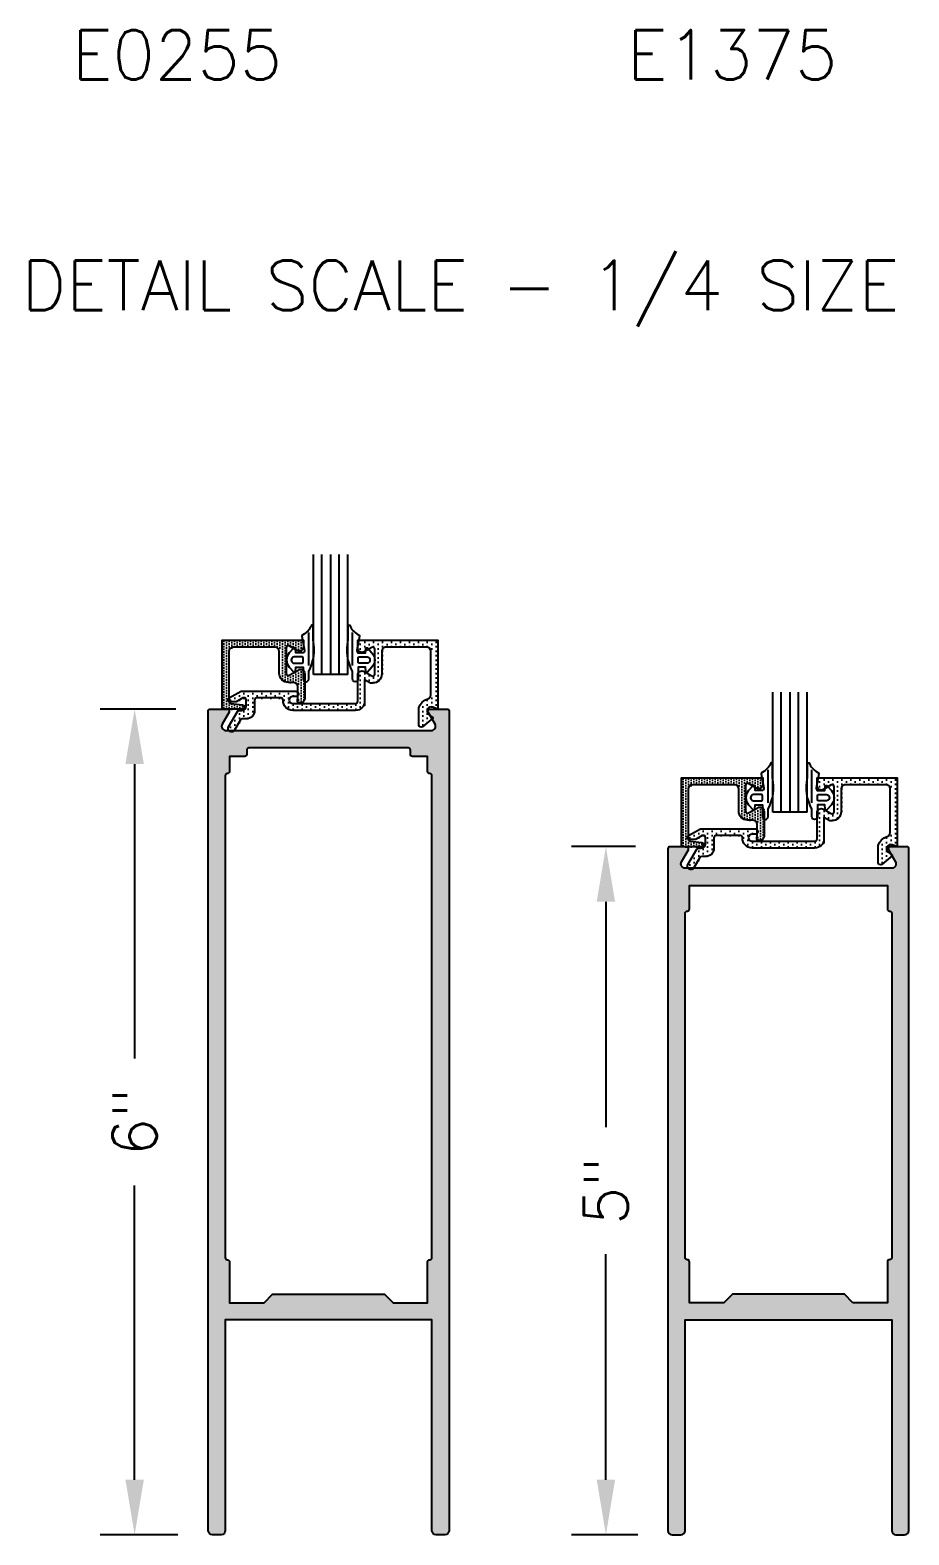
# Model space of a CAD drawing. Extents: x 0 to 130, y 0 to 90.
# Drawn here: x 66.118 to 67.714, y 32.855 to 35.588 of the extents above; entities that cross this region are included whole.
import ezdxf
from ezdxf.enums import TextEntityAlignment as Align

# ---------------------------------------------------------------- set-up
doc = ezdxf.new("R2010")
doc.units = 0
doc.header["$MEASUREMENT"] = 0
doc.header["$PDMODE"] = 3
doc.layers.get('DEFPOINTS').update_dxf_attribs({"linetype": 'CONTINUOUS'})
for name, color, linetype in [('R-ANNO-DIMS', 3, 'CONTINUOUS'), ('R-ANNO-TEXT', 6, 'CONTINUOUS'), ('R-DET1', 4, 'CONTINUOUS'), ('R-DET2', 2, 'CONTINUOUS'), ('R-OTLN', 1, 'CONTINUOUS'), ('R-PAT1', 5, 'CONTINUOUS')]:
    doc.layers.add(name, color=color, linetype=linetype)
doc.styles.get("Standard").update_dxf_attribs({"font": 'simplex'})
doc.dimstyles.new('1-4SIZE', dxfattribs={"dimtxt": 0.08, "dimasz": 0.1, "dimexe": 0.0625, "dimexo": 0.0625, "dimgap": 0.062, "dimtad": 0, "dimdec": 5, "dimlfac": 4, "dimzin": 4, "dimtxsty": 'STANDARD', "dimcen": 0, "dimclrd": 256, "dimclre": 256, "dimclrt": 256, "dimazin": 3, "dimtfac": 1, "dimtdec": 5, "dimtofl": 0, "dimtmove": 0, "dimatfit": 3, "dimtolj": 1, "dimtzin": 4})

# ---------------------------------------------------------------- blocks, each defined once
blk = doc.blocks.new('*D106')
at = {"layer": 'DEFPOINTS', "color": 0}
for p in [(66.4452, 34.3551), (66.3081, 32.8551), (66.4492, 32.8551)]:
    blk.add_point(p, dxfattribs=at)
at = {"layer": 'R-ANNO-DIMS'}
for p, q in [((66.3827, 34.3551), (66.2456, 34.3551)), ((66.3081, 34.2551), (66.3081, 33.7204)), ((66.3081, 32.9551), (66.3081, 33.4897)), ((66.3867, 32.8551), (66.2456, 32.8551))]:
    blk.add_line(p, q, dxfattribs=at)
for points in [[(66.2914, 34.2551), (66.3248, 34.2551), (66.3081, 34.3551)], [(66.2914, 32.9551), (66.3248, 32.9551), (66.3081, 32.8551)]]:
    blk.add_solid(points, dxfattribs=at)
at = {"layer": 'R-ANNO-DIMS', "insert": (66.3081, 33.6051), "char_height": 0.08, "attachment_point": 5, "rotation": 90}
blk.add_mtext('\\A1;6"', dxfattribs=at)
blk = doc.blocks.new('*D107')
at = {"layer": 'DEFPOINTS', "color": 0}
for p in [(67.2802, 34.1051), (67.1638, 32.8551), (67.2842, 32.8551)]:
    blk.add_point(p, dxfattribs=at)
at = {"layer": 'R-ANNO-DIMS'}
for p, q in [((67.2177, 34.1051), (67.1013, 34.1051)), ((67.1638, 34.0051), (67.1638, 33.5954)), ((67.1638, 32.9551), (67.1638, 33.3647)), ((67.2217, 32.8551), (67.1013, 32.8551))]:
    blk.add_line(p, q, dxfattribs=at)
for points in [[(67.1471, 34.0051), (67.1804, 34.0051), (67.1638, 34.1051)], [(67.1471, 32.9551), (67.1804, 32.9551), (67.1638, 32.8551)]]:
    blk.add_solid(points, dxfattribs=at)
at = {"layer": 'R-ANNO-DIMS', "insert": (67.1638, 33.4801), "char_height": 0.08, "attachment_point": 5, "rotation": 90}
blk.add_mtext('\\A1;5"', dxfattribs=at)

msp = doc.modelspace()

# ---------------------------------------------------------------- hatches: boundary and pattern name
at = {"layer": 'R-PAT1'}
h = msp.add_hatch(dxfattribs=at)
h.set_pattern_fill('DOTS', color=256, scale=0.0775, angle=270, style=0)
h.set_pattern_definition([(90, (67.9668793, 34.577488), (-0.00484375, 0.002421875), [0, -0.00484375])])
edge = h.paths.add_edge_path()
edge.add_line((66.484386, 34.3647733), (66.5058, 34.3621439))
edge.add_arc((66.505343, 34.3584219), 0.00375, -90, 83.0001558, ccw=False)
edge.add_line((66.505343, 34.3546719), (66.4685933, 34.354672))
edge.add_line((66.4685933, 34.354672), (66.4685933, 34.479672))
edge.add_line((66.4685933, 34.479672), (66.6163431, 34.479672))
edge.add_line((66.6163431, 34.479672), (66.6163435, 34.4678453))
edge.add_arc((66.6085935, 34.4678453), 0.00775, -120.0000069, 0, ccw=False)
edge.add_line((66.6047185, 34.4611336), (66.590718, 34.4692166))
edge.add_arc((66.588843, 34.465969), 0.00375, 60.0000171, 179.9999618)
edge.add_line((66.585093, 34.465969), (66.585093, 34.4191816))
edge.add_arc((66.588843, 34.4191816), 0.00375, 180, 299.9999638)
edge.add_line((66.590718, 34.415934), (66.607218, 34.4254603))
edge.add_arc((66.6110931, 34.4187486), 0.00775, 0, 120.0006287, ccw=False)
edge.add_line((66.6188431, 34.4187486), (66.6188431, 34.373672))
edge.add_arc((66.6110931, 34.373672), 0.00775, -90, 0, ccw=False)
edge.add_line((66.6110931, 34.365922), (66.6092468, 34.365922))
edge.add_arc((66.6092468, 34.3696719), 0.00375, 171.9497387, 270, ccw=False)
edge.add_line((66.6055338, 34.3701971), (66.6063428, 34.375922))
edge.add_line((66.6063428, 34.375922), (66.6063433, 34.3951817))
edge.add_arc((66.5985933, 34.3951817), 0.00775, 0, 90)
edge.add_line((66.5985933, 34.4029317), (66.5888903, 34.4029316))
edge.add_arc((66.588843, 34.4191816), 0.01625, -180.1308104, -89.8334012, ccw=False)
edge.add_line((66.572593, 34.4192187), (66.5725928, 34.459422))
edge.add_arc((66.5648428, 34.459422), 0.00775, 0, 90)
edge.add_line((66.5648428, 34.467172), (66.4888435, 34.467172))
edge.add_arc((66.4888435, 34.459422), 0.00775, 90, 180)
edge.add_line((66.4810935, 34.459422), (66.4810928, 34.3684953))
edge.add_arc((66.4848428, 34.3684953), 0.00375, 180, 263.0001558)
h = msp.add_hatch(dxfattribs=at)
h.set_pattern_fill('DOTS', color=256, scale=0.13, angle=270, style=0)
h.set_pattern_definition([(270, (65.571986, 30.820395), (0.008125, -0.0040625), [0, -0.008125])])
edge = h.paths.add_edge_path()
edge.add_arc((66.6024395, 34.3822367), 0.005, -90, -7.4232191, ccw=False)
edge.add_line((66.6024395, 34.3772367), (66.5969398, 34.3772367))
edge.add_arc((66.5969398, 34.3709867), 0.00625, 90, 269.9977082)
edge.add_line((66.5969395, 34.3647367), (66.6545444, 34.3647367))
edge.add_line((66.6545444, 34.3647367), (66.7111688, 34.3647366))
edge.add_arc((66.7111688, 34.3684866), 0.00375, -90, 0)
edge.add_line((66.7149188, 34.3684866), (66.7149192, 34.4161131))
edge.add_arc((66.7226692, 34.4161131), 0.00775, 60.0000115, 180, ccw=False)
edge.add_line((66.7265442, 34.4228248), (66.7405438, 34.4147419))
edge.add_arc((66.7424188, 34.4179895), 0.00375, 239.9998452, 360)
edge.add_line((66.7461688, 34.4179895), (66.7461688, 34.4634867))
edge.add_arc((66.7424188, 34.4634867), 0.00375, 0, 120.0000593)
edge.add_line((66.7405438, 34.4667343), (66.7265442, 34.4586514))
edge.add_arc((66.7226692, 34.4653631), 0.00775, -180, -59.9999931, ccw=False)
edge.add_line((66.7149192, 34.4653631), (66.7149196, 34.4797367))
edge.add_line((66.7149196, 34.4797367), (66.860169, 34.4797367))
edge.add_line((66.860169, 34.4797367), (66.860169, 34.3547367))
edge.add_line((66.860169, 34.3547367), (66.8515458, 34.3581832))
edge.add_arc((66.8486696, 34.3509867), 0.00775, 68.2153908, 232.5250917)
edge.add_line((66.8439544, 34.3448361), (66.8516928, 34.3388298))
edge.add_line((66.8516928, 34.3388298), (66.8323301, 34.322583))
edge.add_arc((66.8299194, 34.3254554), 0.00375, -180, -49.9946949, ccw=False)
edge.add_line((66.8261694, 34.3254554), (66.8261702, 34.3568468))
edge.add_arc((66.8486696, 34.3509867), 0.02325, 106.394862, 165.4011381, ccw=False)
edge.add_arc((66.8399196, 34.3807262), 0.00775, -73.6050192, 0)
edge.add_line((66.8476696, 34.3807262), (66.8476696, 34.4594867))
edge.add_arc((66.8399196, 34.4594867), 0.00775, 0, 89.9999815)
edge.add_line((66.8399196, 34.4672367), (66.766419, 34.4672367))
edge.add_arc((66.766419, 34.4594867), 0.00775, 90, 180.000037)
edge.add_line((66.758669, 34.4594867), (66.7586688, 34.4179895))
edge.add_arc((66.7424188, 34.4179895), 0.01625, -90.245403, 0, ccw=False)
edge.add_line((66.7423492, 34.4017396), (66.7380644, 34.4017395))
edge.add_line((66.7380644, 34.4017395), (66.7274195, 34.4078854))
edge.add_line((66.7274195, 34.4078854), (66.7274188, 34.3684867))
edge.add_arc((66.7111688, 34.3684867), 0.01625, -90, 0, ccw=False)
edge.add_line((66.7111688, 34.3522367), (66.5969398, 34.3522366))
edge.add_arc((66.5969398, 34.3697367), 0.0175001, 176.6276803, 270, ccw=False)
edge.add_arc((66.5757257, 34.3709859), 0.0037508, -3.3599374, 89.9947443)
edge.add_line((66.575726, 34.3747367), (66.5314193, 34.3747367))
edge.add_arc((66.5314193, 34.3709867), 0.00375, 90, 180)
edge.add_line((66.5276693, 34.3709867), (66.5276695, 34.3522367))
edge.add_arc((66.5121695, 34.3522367), 0.0155, -90, 0, ccw=False)
edge.add_line((66.5121695, 34.3367367), (66.505405, 34.3367367))
edge.add_arc((66.505405, 34.3329867), 0.00375, 90, 149.9992722)
edge.add_line((66.5021574, 34.3348617), (66.4913489, 34.3161411))
edge.add_arc((66.4859195, 34.3192367), 0.0062499, -210.3387913, -29.6895913, ccw=False)
edge.add_line((66.4805255, 34.3223936), (66.4966719, 34.3503617))
edge.add_arc((66.4999195, 34.3484867), 0.00375, 90, 149.9992722, ccw=False)
edge.add_line((66.4999195, 34.3522367), (66.504419, 34.3522367))
edge.add_arc((66.504419, 34.3599867), 0.00775, -90, 0)
edge.add_line((66.512169, 34.3599867), (66.5121685, 34.3714865))
edge.add_arc((66.5084188, 34.3714865), 0.0037497, 0, 119.9997728)
edge.add_line((66.5065439, 34.3747339), (66.4944235, 34.3677367))
edge.add_line((66.4944235, 34.3677367), (66.483419, 34.3677367))
edge.add_arc((66.483419, 34.3714867), 0.00375, -240.0000362, -90, ccw=False)
edge.add_line((66.481544, 34.3747343), (66.5031993, 34.3872366))
edge.add_line((66.5031993, 34.3872366), (66.6024395, 34.3872366))
edge.add_arc((66.6024395, 34.3822367), 0.0049999, -7.4232191, 90, ccw=False)
h = msp.add_hatch(dxfattribs=at)
h.set_pattern_fill('DOTS', color=256, scale=0.13, style=0)
h.set_pattern_definition([(0, (67.932419, 29.6648465), (0.0040625, 0.008125), [0, -0.008125])])
edge = h.paths.add_edge_path()
edge.add_line((66.445239, 34.3550665), (66.476239, 34.3550665))
edge.add_arc((66.4762414, 34.3513165), 0.00375, -29.9999932, 90.0367281, ccw=False)
edge.add_line((66.479489, 34.3494415), (66.466939, 34.3276915))
edge.add_arc((66.4736507, 34.3238165), 0.00775, 150.0000377, 269.9134495)
edge.add_line((66.473639, 34.3160665), (66.846839, 34.3160665))
edge.add_arc((66.8468273, 34.3238165), 0.00775, 270.0865505, 389.9999623)
edge.add_line((66.853539, 34.3276915), (66.841014, 34.3494165))
edge.add_arc((66.8442315, 34.3513254), 0.0037411, 89.8846311, 210.6802257, ccw=False)
edge.add_line((66.844239, 34.3550665), (66.875239, 34.3550665))
edge.add_arc((66.8752757, 34.3513532), 0.0037135, -0.5663571, 90.5663571, ccw=False)
edge.add_line((66.878989, 34.3513165), (66.878989, 32.8628165))
edge.add_arc((66.8712216, 32.8628339), 0.0077674, 270.1282234, 359.8717766, ccw=False)
edge.add_line((66.871239, 32.8550665), (66.855489, 32.8550665))
edge.add_arc((66.8555064, 32.8628339), 0.0077674, 180.1282234, 269.8717766, ccw=False)
edge.add_line((66.847739, 32.8628165), (66.847739, 33.2455665))
edge.add_line((66.847739, 33.2455665), (66.472739, 33.2455665))
edge.add_line((66.472739, 33.2455665), (66.472739, 32.8628165))
edge.add_arc((66.4649716, 32.8628339), 0.0077674, 270.1282234, 359.8717766, ccw=False)
edge.add_line((66.464989, 32.8550665), (66.449239, 32.8550665))
edge.add_arc((66.4492564, 32.8628339), 0.0077674, 180.1282234, 269.8717766, ccw=False)
edge.add_line((66.441489, 32.8628165), (66.441489, 34.3513165))
edge.add_arc((66.4452023, 34.3513532), 0.0037135, 89.4336429, 180.5663571, ccw=False)
edge = h.paths.add_edge_path(flags=16)
edge.add_arc((66.8437397, 34.2415778), 0.0037498, 179.9967396, 269.9994406, ccw=False)
edge.add_line((66.8399899, 34.241578), (66.8399899, 34.2689527))
edge.add_line((66.8399899, 34.2689527), (66.8124899, 34.2689527))
edge.add_arc((66.8124899, 34.2727027), 0.00375, 180, 270, ccw=False)
edge.add_line((66.8087399, 34.2727027), (66.8087399, 34.2808277))
edge.add_arc((66.8049899, 34.2808277), 0.00375, 0, 90)
edge.add_line((66.8049899, 34.2845777), (66.5154899, 34.2845777))
edge.add_arc((66.5154899, 34.2808277), 0.00375, 90, 180)
edge.add_line((66.5117399, 34.2808277), (66.5117399, 34.2727027))
edge.add_arc((66.5079899, 34.2727027), 0.00375, 270, 360, ccw=False)
edge.add_line((66.5079899, 34.2689527), (66.4804899, 34.2689527))
edge.add_line((66.4804899, 34.2689527), (66.480489, 34.2415777))
edge.add_arc((66.476739, 34.2415777), 0.00375, -90, 0, ccw=False)
edge.add_line((66.476739, 34.2378277), (66.4764892, 34.2378277))
edge.add_arc((66.4764892, 34.234078), 0.0037497, 90, 180)
edge.add_line((66.4727394, 34.234078), (66.4727394, 33.3586113))
edge.add_arc((66.4764895, 33.3585777), 0.0037502, 179.486993, 269.9967507)
edge.add_line((66.4764893, 33.3548275), (66.4767391, 33.3548275))
edge.add_arc((66.4767391, 33.3510775), 0.00375, -0.5124707, 90, ccw=False)
edge.add_line((66.480489, 33.3510439), (66.480489, 33.2768272))
edge.add_line((66.480489, 33.2768272), (66.542989, 33.2768272))
edge.add_line((66.542989, 33.2768272), (66.5584891, 33.2923272))
edge.add_line((66.5584891, 33.2923272), (66.7619897, 33.2923272))
edge.add_line((66.7619897, 33.2923272), (66.7774899, 33.2768272))
edge.add_line((66.7774899, 33.2768272), (66.8399899, 33.2768272))
edge.add_line((66.8399899, 33.2768272), (66.8399899, 33.3510342))
edge.add_arc((66.8437397, 33.3510775), 0.00375, 90, 180.6615983, ccw=False)
edge.add_line((66.8437397, 33.3548275), (66.8439897, 33.3548275))
edge.add_arc((66.8439895, 33.3585777), 0.0037502, 270.0032461, 360.662128)
edge.add_line((66.8477394, 33.358621), (66.8477394, 34.234078))
edge.add_arc((66.8439894, 34.234078), 0.00375, 0, 90)
edge.add_line((66.8439894, 34.237828), (66.8437394, 34.237828))
h = msp.add_hatch(dxfattribs=at)
h.set_pattern_fill('DOTS', color=256, scale=0.0775, angle=270, style=0)
h.set_pattern_definition([(90, (68.8009204, 34.327488), (-0.00484375, 0.002421875), [0, -0.00484375])])
edge = h.paths.add_edge_path()
edge.add_line((67.3184271, 34.1147733), (67.3398411, 34.1121439))
edge.add_arc((67.3393841, 34.1084219), 0.00375, -90, 83.0001558, ccw=False)
edge.add_line((67.3393841, 34.1046719), (67.3026343, 34.104672))
edge.add_line((67.3026343, 34.104672), (67.3026343, 34.229672))
edge.add_line((67.3026343, 34.229672), (67.4503842, 34.229672))
edge.add_line((67.4503842, 34.229672), (67.4503846, 34.2178453))
edge.add_arc((67.4426346, 34.2178453), 0.00775, -120.0000069, 0, ccw=False)
edge.add_line((67.4387596, 34.2111336), (67.4247591, 34.2192166))
edge.add_arc((67.4228841, 34.215969), 0.00375, 60.0000171, 179.9999618)
edge.add_line((67.4191341, 34.215969), (67.4191341, 34.1691816))
edge.add_arc((67.4228841, 34.1691816), 0.00375, 180, 299.9999638)
edge.add_line((67.4247591, 34.165934), (67.4412591, 34.1754603))
edge.add_arc((67.4451342, 34.1687486), 0.00775, 0, 120.0006287, ccw=False)
edge.add_line((67.4528842, 34.1687486), (67.4528842, 34.123672))
edge.add_arc((67.4451342, 34.123672), 0.00775, -90, 0, ccw=False)
edge.add_line((67.4451342, 34.115922), (67.4432878, 34.115922))
edge.add_arc((67.4432878, 34.1196719), 0.00375, 171.9497387, 270, ccw=False)
edge.add_line((67.4395748, 34.1201971), (67.4403838, 34.125922))
edge.add_line((67.4403838, 34.125922), (67.4403843, 34.1451817))
edge.add_arc((67.4326343, 34.1451817), 0.00775, 0, 90)
edge.add_line((67.4326343, 34.1529317), (67.4229313, 34.1529316))
edge.add_arc((67.4228841, 34.1691816), 0.01625, -180.1308104, -89.8334012, ccw=False)
edge.add_line((67.4066341, 34.1692187), (67.4066338, 34.209422))
edge.add_arc((67.3988838, 34.209422), 0.00775, 0, 90)
edge.add_line((67.3988838, 34.217172), (67.3228846, 34.217172))
edge.add_arc((67.3228846, 34.209422), 0.00775, 90, 180)
edge.add_line((67.3151346, 34.209422), (67.3151338, 34.1184953))
edge.add_arc((67.3188838, 34.1184953), 0.00375, 180, 263.0001558)
h = msp.add_hatch(dxfattribs=at)
h.set_pattern_fill('DOTS', color=256, scale=0.13, angle=270, style=0)
h.set_pattern_definition([(270, (66.406027, 30.570395), (0.008125, -0.0040625), [0, -0.008125])])
edge = h.paths.add_edge_path()
edge.add_arc((67.4364806, 34.1322367), 0.005, -90, -7.4232191, ccw=False)
edge.add_line((67.4364806, 34.1272367), (67.4309808, 34.1272367))
edge.add_arc((67.4309808, 34.1209867), 0.00625, 90, 269.9977082)
edge.add_line((67.4309806, 34.1147367), (67.4885855, 34.1147367))
edge.add_line((67.4885855, 34.1147367), (67.5452099, 34.1147366))
edge.add_arc((67.5452099, 34.1184866), 0.00375, -90, 0)
edge.add_line((67.5489599, 34.1184866), (67.5489603, 34.1661131))
edge.add_arc((67.5567103, 34.1661131), 0.00775, 60.0000115, 180, ccw=False)
edge.add_line((67.5605853, 34.1728248), (67.5745849, 34.1647419))
edge.add_arc((67.5764599, 34.1679895), 0.00375, 239.9998452, 360)
edge.add_line((67.5802099, 34.1679895), (67.5802099, 34.2134867))
edge.add_arc((67.5764599, 34.2134867), 0.00375, 0, 120.0000593)
edge.add_line((67.5745849, 34.2167343), (67.5605853, 34.2086514))
edge.add_arc((67.5567103, 34.2153631), 0.00775, -180, -59.9999931, ccw=False)
edge.add_line((67.5489602, 34.2153631), (67.5489607, 34.2297367))
edge.add_line((67.5489607, 34.2297367), (67.6942101, 34.2297367))
edge.add_line((67.6942101, 34.2297367), (67.6942101, 34.1047367))
edge.add_line((67.6942101, 34.1047367), (67.6855868, 34.1081832))
edge.add_arc((67.6827107, 34.1009867), 0.00775, 68.2153908, 232.5250917)
edge.add_line((67.6779955, 34.0948361), (67.6857338, 34.0888298))
edge.add_line((67.6857338, 34.0888298), (67.6663712, 34.072583))
edge.add_arc((67.6639605, 34.0754554), 0.00375, -180, -49.9946949, ccw=False)
edge.add_line((67.6602105, 34.0754554), (67.6602113, 34.1068468))
edge.add_arc((67.6827106, 34.1009867), 0.02325, 106.394862, 165.4011381, ccw=False)
edge.add_arc((67.6739607, 34.1307262), 0.00775, -73.6050192, 0)
edge.add_line((67.6817107, 34.1307262), (67.6817107, 34.2094867))
edge.add_arc((67.6739607, 34.2094867), 0.00775, 0, 89.9999815)
edge.add_line((67.6739607, 34.2172367), (67.6004601, 34.2172367))
edge.add_arc((67.6004601, 34.2094867), 0.00775, 90, 180.000037)
edge.add_line((67.5927101, 34.2094867), (67.5927099, 34.1679895))
edge.add_arc((67.5764599, 34.1679895), 0.01625, -90.245403, 0, ccw=False)
edge.add_line((67.5763903, 34.1517396), (67.5721054, 34.1517395))
edge.add_line((67.5721054, 34.1517395), (67.5614605, 34.1578854))
edge.add_line((67.5614605, 34.1578854), (67.5614599, 34.1184867))
edge.add_arc((67.5452099, 34.1184867), 0.01625, -90, 0, ccw=False)
edge.add_line((67.5452099, 34.1022367), (67.4309808, 34.1022366))
edge.add_arc((67.4309808, 34.1197367), 0.0175001, 176.6276803, 270, ccw=False)
edge.add_arc((67.4097667, 34.1209859), 0.0037508, -3.3599374, 89.9947443)
edge.add_line((67.4097671, 34.1247367), (67.3654603, 34.1247367))
edge.add_arc((67.3654603, 34.1209867), 0.00375, 90, 180)
edge.add_line((67.3617103, 34.1209867), (67.3617106, 34.1022367))
edge.add_arc((67.3462106, 34.1022367), 0.0155, -90, 0, ccw=False)
edge.add_line((67.3462106, 34.0867367), (67.3394461, 34.0867367))
edge.add_arc((67.3394461, 34.0829867), 0.00375, 90, 149.9992722)
edge.add_line((67.3361985, 34.0848617), (67.32539, 34.0661411))
edge.add_arc((67.3199606, 34.0692367), 0.0062499, -210.3387913, -29.6895913, ccw=False)
edge.add_line((67.3145666, 34.0723936), (67.330713, 34.1003617))
edge.add_arc((67.3339606, 34.0984867), 0.00375, 90, 149.9992722, ccw=False)
edge.add_line((67.3339606, 34.1022367), (67.3384601, 34.1022367))
edge.add_arc((67.3384601, 34.1099867), 0.00775, -90, 0)
edge.add_line((67.3462101, 34.1099867), (67.3462096, 34.1214865))
edge.add_arc((67.3424598, 34.1214865), 0.0037497, 0, 119.9997728)
edge.add_line((67.340585, 34.1247339), (67.3284646, 34.1177367))
edge.add_line((67.3284646, 34.1177367), (67.3174601, 34.1177367))
edge.add_arc((67.3174601, 34.1214867), 0.00375, -240.0000362, -90, ccw=False)
edge.add_line((67.3155851, 34.1247343), (67.3372403, 34.1372366))
edge.add_line((67.3372403, 34.1372366), (67.4364806, 34.1372366))
edge.add_arc((67.4364806, 34.1322367), 0.0049999, -7.4232191, 90, ccw=False)
h = msp.add_hatch(dxfattribs=at)
h.set_pattern_fill('DOTS', color=256, scale=0.13, style=0)
h.set_pattern_definition([(0, (63.045252, 31.820395), (0.0040625, 0.008125), [0, -0.008125])])
edge = h.paths.add_edge_path(flags=16)
edge.add_line((67.6124148, 33.2768165), (67.5969148, 33.2923165))
edge.add_line((67.5969148, 33.2923165), (67.3934148, 33.2923165))
edge.add_line((67.3934148, 33.2923165), (67.3779148, 33.2768165))
edge.add_line((67.3779148, 33.2768165), (67.3154148, 33.2768165))
edge.add_line((67.3154148, 33.2768165), (67.3154148, 33.3510665))
edge.add_arc((67.3116576, 33.3510611), 0.0037572, 0.0823298, 91.7960521)
edge.add_arc((67.3114221, 33.3585719), 0.0037572, 180.0823298, 271.7960521, ccw=False)
edge.add_line((67.3076648, 33.3585665), (67.3076648, 33.9843165))
edge.add_arc((67.3114205, 33.9843108), 0.0037556, 90.086122, 179.913878, ccw=False)
edge.add_line((67.3114148, 33.9880665), (67.3116648, 33.9880665))
edge.add_arc((67.3116592, 33.9918221), 0.0037556, 270.086122, 359.913878)
edge.add_line((67.3154148, 33.9918165), (67.3154148, 34.0348165))
edge.add_line((67.3154148, 34.0348165), (67.6749148, 34.0348165))
edge.add_line((67.6749148, 34.0348165), (67.6749148, 33.9918165))
edge.add_arc((67.6786705, 33.9918221), 0.0037556, 180.086122, 269.913878)
edge.add_line((67.6786648, 33.9880665), (67.6789148, 33.9880665))
edge.add_arc((67.6789092, 33.9843108), 0.0037556, 0.086122, 89.913878, ccw=False)
edge.add_line((67.6826648, 33.9843165), (67.6826648, 33.3585665))
edge.add_arc((67.6789076, 33.3585719), 0.0037572, 268.2039479, 359.9176702, ccw=False)
edge.add_arc((67.6786721, 33.3510611), 0.0037572, 88.2039479, 179.9176702)
edge.add_line((67.6749148, 33.3510665), (67.6749148, 33.2768165))
edge.add_line((67.6749148, 33.2768165), (67.6124148, 33.2768165))
edge = h.paths.add_edge_path()
edge.add_line((67.3116648, 34.1050665), (67.2801648, 34.1050665))
edge.add_arc((67.2801705, 34.1013108), 0.0037556, 90.086122, 179.913878)
edge.add_line((67.2764148, 34.1013165), (67.2764148, 32.8628165))
edge.add_arc((67.2841822, 32.8628339), 0.0077674, 180.1282234, 269.8717766)
edge.add_line((67.2841648, 32.8550665), (67.2999148, 32.8550665))
edge.add_arc((67.2998975, 32.8628339), 0.0077674, 270.1282234, 359.8717766)
edge.add_line((67.3076648, 32.8628165), (67.3076648, 33.2455665))
edge.add_line((67.3076648, 33.2455665), (67.6826648, 33.2455665))
edge.add_line((67.6826648, 33.2455665), (67.6826648, 32.8628165))
edge.add_arc((67.6904322, 32.8628339), 0.0077674, 180.1282234, 269.8717766)
edge.add_line((67.6904148, 32.8550665), (67.7061648, 32.8550665))
edge.add_arc((67.7061475, 32.8628339), 0.0077674, 270.1282234, 359.8717766)
edge.add_line((67.7139148, 32.8628165), (67.7139148, 34.1013165))
edge.add_arc((67.7101592, 34.1013108), 0.0037556, 0.086122, 89.913878)
edge.add_line((67.7101648, 34.1050665), (67.6800399, 34.1050665))
edge.add_arc((67.6800399, 34.1013165), 0.00375, 90, 209.9997662)
edge.add_line((67.6767923, 34.0994415), (67.6893496, 34.0776915))
edge.add_arc((67.6826379, 34.0738165), 0.00775, -90, 29.9997662, ccw=False)
edge.add_line((67.6826379, 34.0660665), (67.4951648, 34.0660665))
edge.add_line((67.4951648, 34.0660665), (67.3076918, 34.0660665))
edge.add_arc((67.3076918, 34.0738165), 0.00775, 149.9999934, 270.0000066, ccw=False)
edge.add_line((67.3009801, 34.0776915), (67.3135374, 34.0994415))
edge.add_arc((67.3102899, 34.1013165), 0.00375, 329.9999869, 450)
edge.add_line((67.3102899, 34.1050665), (67.3116648, 34.1050665))

# ---------------------------------------------------------------- linework, layer by layer
at = {"layer": 'R-DET1'}
for points in [[(66.4826002, 34.3651683), (66.5040142, 34.362539, -0.940707348), (66.5035572, 34.355067), (66.4668074, 34.355067), (66.4668074, 34.480067), (66.6145573, 34.480067), (66.6145577, 34.4682403, -0.57735031), (66.6029327, 34.4615286), (66.5889322, 34.4696116, 0.577349948), (66.5833072, 34.466364), (66.5833072, 34.4195766, 0.577350059), (66.5889322, 34.416329), (66.6054322, 34.4258553, -0.577353927), (66.6170573, 34.4191436), (66.6170573, 34.374067, -0.414213562), (66.6093073, 34.366317), (66.6074609, 34.366317, -0.455991135), (66.6037479, 34.3705921), (66.6045569, 34.376317), (66.6045574, 34.3955767, 0.414213562), (66.5968074, 34.4033267), (66.5871044, 34.4033266, -0.415734722), (66.5708072, 34.4196137), (66.5708069, 34.459817, 0.414213562), (66.5630569, 34.467567), (66.4870577, 34.467567, 0.414213562), (66.4793077, 34.459817), (66.4793069, 34.3688904, 0.378866886), (66.4825999, 34.3651683)], [(66.6056118, 34.3819857, -0.376755875), (66.6006537, 34.3776317), (66.5951539, 34.3776317, 0.99998), (66.5951537, 34.3651317), (66.6527586, 34.3651317), (66.709383, 34.3651317, 0.414213562), (66.713133, 34.3688817), (66.7131334, 34.4165082, -0.577350202), (66.7247584, 34.4232199), (66.738758, 34.4151369, 0.57735117), (66.744383, 34.4183845), (66.744383, 34.4638817, 0.577350614), (66.738758, 34.4671293), (66.7247584, 34.4590464, -0.57735031), (66.7131333, 34.4657582), (66.7131338, 34.4801317), (66.8583832, 34.4801317), (66.8583832, 34.3551317), (66.8497599, 34.3585782, 0.871661996), (66.8421686, 34.3452311), (66.8499069, 34.3392248), (66.8305443, 34.322978, -0.637102804), (66.8243836, 34.3258505), (66.8243844, 34.3572419, -0.263307312), (66.8403213, 34.3736863, 0.332680049), (66.8458838, 34.3811212), (66.8458838, 34.4598817, 0.414213468), (66.8381338, 34.4676317), (66.7646332, 34.4676317, 0.414213751), (66.7568832, 34.4598817), (66.756883, 34.4183845, -0.415468608), (66.7405634, 34.4021347), (66.7362785, 34.4021345), (66.7256336, 34.4082804), (66.725633, 34.3688817, -0.414213562), (66.709383, 34.3526317), (66.5951539, 34.3526316, -0.431559671), (66.5776842, 34.3711611, 0.431468381), (66.5739402, 34.3751317), (66.5296334, 34.3751317, 0.414213562), (66.5258834, 34.3713817), (66.5258837, 34.3526317, -0.414213562), (66.5103837, 34.3371317), (66.5036192, 34.3371317, 0.267945789), (66.5003716, 34.3352567), (66.4895631, 34.3165361, -1.005681448), (66.4787397, 34.3227886), (66.4948861, 34.3507567, -0.267945789), (66.4981337, 34.3526317), (66.5026332, 34.3526317, 0.414213562), (66.5103832, 34.3603817), (66.5103827, 34.3718815, 0.577348948), (66.5047581, 34.3751289), (66.4926377, 34.3681317), (66.4816332, 34.3681317, -0.767327239), (66.4797582, 34.3751293), (66.5014134, 34.3876316), (66.6006537, 34.3876316, -0.452690369), (66.6056117, 34.3819857)], [(67.3166412, 34.1151683), (67.3380552, 34.112539, -0.940707348), (67.3375982, 34.105067), (67.3008485, 34.105067), (67.3008485, 34.230067), (67.4485983, 34.230067), (67.4485987, 34.2182403, -0.57735031), (67.4369737, 34.2115286), (67.4229732, 34.2196116, 0.577349948), (67.4173482, 34.216364), (67.4173482, 34.1695766, 0.577350059), (67.4229732, 34.166329), (67.4394732, 34.1758553, -0.577353927), (67.4510984, 34.1691436), (67.4510983, 34.124067, -0.414213562), (67.4433483, 34.116317), (67.441502, 34.116317, -0.455991135), (67.437789, 34.1205921), (67.438598, 34.126317), (67.4385985, 34.1455767, 0.414213562), (67.4308485, 34.1533267), (67.4211455, 34.1533266, -0.415734722), (67.4048482, 34.1696137), (67.404848, 34.209817, 0.414213562), (67.397098, 34.217567), (67.3210987, 34.217567, 0.414213562), (67.3133487, 34.209817), (67.313348, 34.1188904, 0.378866886), (67.316641, 34.1151683)], [(67.4396528, 34.1319857, -0.376755875), (67.4346947, 34.1276317), (67.429195, 34.1276317, 0.99998), (67.4291947, 34.1151317), (67.4867997, 34.1151317), (67.5434241, 34.1151317, 0.414213562), (67.5471741, 34.1188817), (67.5471744, 34.1665082, -0.577350202), (67.5587994, 34.1732199), (67.5727991, 34.1651369, 0.57735117), (67.578424, 34.1683845), (67.5784241, 34.2138817, 0.577350614), (67.5727991, 34.2171293), (67.5587994, 34.2090464, -0.57735031), (67.5471744, 34.2157582), (67.5471749, 34.2301317), (67.6924242, 34.2301317), (67.6924242, 34.1051317), (67.683801, 34.1085782, 0.871661996), (67.6762096, 34.0952311), (67.683948, 34.0892248), (67.6645854, 34.072978, -0.637102804), (67.6584246, 34.0758505), (67.6584255, 34.1072419, -0.263307312), (67.6743624, 34.1236863, 0.332680049), (67.6799249, 34.1311212), (67.6799249, 34.2098817, 0.414213468), (67.6721749, 34.2176317), (67.5986742, 34.2176317, 0.414213751), (67.5909242, 34.2098817), (67.5909241, 34.1683845, -0.415468608), (67.5746045, 34.1521347), (67.5703196, 34.1521345), (67.5596747, 34.1582804), (67.5596741, 34.1188817, -0.414213562), (67.5434241, 34.1026317), (67.429195, 34.1026316, -0.431559671), (67.4117252, 34.1211611, 0.431468381), (67.4079812, 34.1251317), (67.3636745, 34.1251317, 0.414213562), (67.3599245, 34.1213817), (67.3599247, 34.1026317, -0.414213562), (67.3444247, 34.0871317), (67.3376602, 34.0871317, 0.267945789), (67.3344127, 34.0852567), (67.3236042, 34.0665361, -1.005681448), (67.3127807, 34.0727886), (67.3289272, 34.1007567, -0.267945789), (67.3321747, 34.1026317), (67.3366742, 34.1026317, 0.414213562), (67.3444242, 34.1103817), (67.3444237, 34.1218815, 0.577348948), (67.3387991, 34.1251289), (67.3266787, 34.1181317), (67.3156742, 34.1181317, -0.767327239), (67.3137992, 34.1251293), (67.3354545, 34.1376316), (67.4346947, 34.1376316, -0.452690369), (67.4396527, 34.1319857)]]:
    msp.add_lwpolyline(points, format="xyb", dxfattribs=at)
at = {"layer": 'R-DET2'}
for p, q in [((66.6325955, 34.4175993), (66.6325954, 34.635925)), ((66.6482205, 34.4175993), (66.6482204, 34.635925)), ((66.6638454, 34.635925), (66.6638455, 34.4175993)), ((66.6794705, 34.4175993), (66.6794704, 34.635925)), ((66.6950955, 34.4175993), (66.6950954, 34.635925)), ((66.6950955, 34.4175993), (66.6325955, 34.4175993)), ((67.4666366, 34.1675993), (67.4666365, 34.385925)), ((67.4822616, 34.1675993), (67.4822615, 34.385925)), ((67.4978865, 34.385925), (67.4978866, 34.1675993)), ((67.5135116, 34.1675993), (67.5135115, 34.385925)), ((67.5291366, 34.1675993), (67.5291365, 34.385925)), ((67.5291366, 34.1675993), (67.4666366, 34.1675993))]:
    msp.add_line(p, q, dxfattribs=at)
for points in [[(66.6322353, 34.4803397), (66.6322353, 34.5048669, 0.477037012), (66.629215, 34.5073121, -0.169063491), (66.6137262, 34.4900856, 0.378808837), (66.611756, 34.4874224), (66.6165595, 34.4610933, -0.346241915), (66.614069, 34.4571254), (66.6005473, 34.4571253), (66.6002695, 34.4646747, 0.608655902), (66.5969834, 34.4660255), (66.5889057, 34.4568873, 0.378617088), (66.5889057, 34.4311133), (66.5969834, 34.4219752, 0.608655902), (66.6002696, 34.423326), (66.6005473, 34.4308753), (66.6142973, 34.4308754), (66.6142973, 34.4096254, 1), (66.6242973, 34.4096254), (66.6242973, 34.4233852, 0.175364449)], [(66.6957447, 34.4803397), (66.6957447, 34.5048669, -0.477037012), (66.698765, 34.5073122, 0.169063491), (66.7142539, 34.4900856, -0.378808837), (66.7162241, 34.4874225), (66.7114206, 34.4610933, 0.346241915), (66.7139111, 34.4571254), (66.7274328, 34.4571254), (66.7277106, 34.4646747, -0.608655902), (66.7309967, 34.4660256), (66.7390744, 34.4568874, -0.378617088), (66.7390744, 34.4311134), (66.7309967, 34.4219753, -0.608655902), (66.7277106, 34.4233261), (66.7274328, 34.4308754), (66.7136828, 34.4308754), (66.7136828, 34.4096254, -1), (66.7036828, 34.4096254), (66.7036828, 34.4233853, -0.175364449)], [(66.5927854, 34.4421253, 0.341998713), (66.5976267, 34.4383753), (66.6122973, 34.4383754, 0.414213562), (66.6142973, 34.4403754), (66.6142973, 34.4476254, 0.414213562), (66.6122973, 34.4496254), (66.5976267, 34.4496253, 0.341998713), (66.5927854, 34.4458753, 0.127016654)], [(66.7351947, 34.4421254, -0.341998713), (66.7303535, 34.4383754), (66.7156828, 34.4383754, -0.414213562), (66.7136828, 34.4403754), (66.7136828, 34.4476254, -0.414213562), (66.7156828, 34.4496254), (66.7303535, 34.4496254, -0.341998713), (66.7351947, 34.4458754, -0.127016654)], [(67.4662764, 34.2303397), (67.4662764, 34.2548669, 0.477037012), (67.4632561, 34.2573121, -0.169063491), (67.4477672, 34.2400856, 0.378808837), (67.445797, 34.2374224), (67.4506005, 34.2110933, -0.346241915), (67.4481101, 34.2071254), (67.4345883, 34.2071253), (67.4343106, 34.2146747, 0.608655902), (67.4310244, 34.2160255), (67.4229468, 34.2068873, 0.378617088), (67.4229468, 34.1811133), (67.4310245, 34.1719752, 0.608655902), (67.4343106, 34.173326), (67.4345883, 34.1808753), (67.4483383, 34.1808754), (67.4483384, 34.1596254, 1), (67.4583384, 34.1596254), (67.4583384, 34.1733852, 0.175364449)], [(67.5297858, 34.2303397), (67.5297858, 34.2548669, -0.477037012), (67.5328061, 34.2573122, 0.169063491), (67.548295, 34.2400856, -0.378808837), (67.5502652, 34.2374225), (67.5454617, 34.2110933, 0.346241915), (67.5479522, 34.2071254), (67.5614739, 34.2071254), (67.5617516, 34.2146747, -0.608655902), (67.5650378, 34.2160256), (67.5731155, 34.2068874, -0.378617088), (67.5731155, 34.1811134), (67.5650378, 34.1719753, -0.608655902), (67.5617516, 34.1733261), (67.5614739, 34.1808754), (67.5477239, 34.1808754), (67.5477239, 34.1596254, -1), (67.5377239, 34.1596254), (67.5377239, 34.1733853, -0.175364449)], [(67.4268265, 34.1921253, 0.341998713), (67.4316677, 34.1883753), (67.4463383, 34.1883754, 0.414213562), (67.4483383, 34.1903754), (67.4483383, 34.1976254, 0.414213562), (67.4463383, 34.1996254), (67.4316677, 34.1996253, 0.341998713), (67.4268265, 34.1958753, 0.127016654)], [(67.5692358, 34.1921254, -0.341998713), (67.5643945, 34.1883754), (67.5497239, 34.1883754, -0.414213562), (67.5477239, 34.1903754), (67.5477239, 34.1976254, -0.414213562), (67.5497239, 34.1996254), (67.5643945, 34.1996254, -0.341998713), (67.5692358, 34.1958754, -0.127016654)]]:
    msp.add_lwpolyline(points, format="xyb", close=True, dxfattribs=at)
for points in [[(66.6242973, 34.4344228), (66.6242353, 34.4943668)], [(66.7036828, 34.4344229), (66.7037447, 34.4943669)], [(67.4583383, 34.1844228), (67.4582764, 34.2443668)], [(67.5377239, 34.1844229), (67.5377858, 34.2443669)]]:
    msp.add_lwpolyline(points, dxfattribs=at)
at = {"layer": 'R-OTLN', "linetype": 'CONTINUOUS'}
for points in [[(66.445239, 34.3550665), (66.476239, 34.3550665, -0.577563925), (66.479489, 34.3494415), (66.466939, 34.3276915, 0.576846629), (66.473639, 34.3160665), (66.846839, 34.3160665, 0.576846629), (66.853539, 34.3276915), (66.841014, 34.3494165, -0.581988165), (66.844239, 34.3550665), (66.875239, 34.3550665, -0.420015868), (66.878989, 34.3513165), (66.878989, 32.8628165, -0.412903226), (66.871239, 32.8550665), (66.855489, 32.8550665, -0.412903226), (66.847739, 32.8628165), (66.847739, 33.2455665), (66.472739, 33.2455665), (66.472739, 32.8628165, -0.412903226), (66.464989, 32.8550665), (66.449239, 32.8550665, -0.412903226), (66.441489, 32.8628165), (66.441489, 34.3513165, -0.420015868), (66.445239, 34.3550665)], [(67.3116648, 34.1050665), (67.2801648, 34.1050665, 0.413333333), (67.2764148, 34.1013165), (67.2764148, 32.8628165, 0.412903226), (67.2841648, 32.8550665), (67.2999148, 32.8550665, 0.412903226), (67.3076648, 32.8628165), (67.3076648, 33.2455665), (67.6826648, 33.2455665), (67.6826648, 32.8628165, 0.412903226), (67.6904148, 32.8550665), (67.7061648, 32.8550665, 0.412903226), (67.7139148, 32.8628165), (67.7139148, 34.1013165, 0.413333333), (67.7101648, 34.1050665), (67.6800399, 34.1050665, 0.577348909), (67.6767923, 34.0994415), (67.6893496, 34.0776915, -0.577348909), (67.6826379, 34.0660665), (67.4951648, 34.0660665), (67.3076918, 34.0660665, -0.577350346), (67.3009801, 34.0776915), (67.3135374, 34.0994415, 0.577350346), (67.3102899, 34.1050665)], [(67.6124148, 33.2768165), (67.5969148, 33.2923165), (67.3934148, 33.2923165), (67.3779148, 33.2768165), (67.3154148, 33.2768165), (67.3154148, 33.3510665, 0.423001409), (67.3115398, 33.3548165, -0.423001409), (67.3076648, 33.3585665), (67.3076648, 33.9843165, -0.413333333), (67.3114148, 33.9880665), (67.3116648, 33.9880665, 0.413333333), (67.3154148, 33.9918165), (67.3154148, 34.0348165), (67.6749148, 34.0348165), (67.6749148, 33.9918165, 0.413333333), (67.6786648, 33.9880665), (67.6789148, 33.9880665, -0.413333333), (67.6826648, 33.9843165), (67.6826648, 33.3585665, -0.423001409), (67.6787898, 33.3548165, 0.423001409), (67.6749148, 33.3510665), (67.6749148, 33.2768165), (67.6124148, 33.2768165)]]:
    msp.add_lwpolyline(points, format="xyb", close=True, dxfattribs=at)
msp.add_lwpolyline([(66.8437397, 34.237828, -0.41422737), (66.8399899, 34.241578), (66.8399899, 34.2689527), (66.8124899, 34.2689527, -0.414213562), (66.8087399, 34.2727027), (66.8087399, 34.2808277, 0.414213562), (66.8049899, 34.2845777), (66.5154899, 34.2845777, 0.414213562), (66.5117399, 34.2808277), (66.5117399, 34.2727027, -0.414213562), (66.5079899, 34.2689527), (66.4804899, 34.2689527), (66.480489, 34.2415777, -0.414213562), (66.476739, 34.2378277), (66.4764892, 34.2378277, 0.414213562), (66.4727394, 34.234078), (66.4727394, 33.3586113, 0.416821826), (66.4764893, 33.3548275), (66.4767391, 33.3548275, -0.416835721), (66.480489, 33.3510439), (66.480489, 33.2768272), (66.542989, 33.2768272), (66.5584891, 33.2923272), (66.7619897, 33.2923272), (66.7774899, 33.2768272), (66.8399899, 33.2768272), (66.8399899, 33.3510342, -0.417599679), (66.8437397, 33.3548275), (66.8439897, 33.3548275, 0.417585759), (66.8477394, 33.358621), (66.8477394, 34.234078, 0.414213562), (66.8439894, 34.237828), (66.8437394, 34.237828)], format="xyb", dxfattribs=at)

# ---------------------------------------------------------------- texts
at = {"layer": 'R-ANNO-TEXT'}
for s, p in [('E0255', (66.3852186, 35.4982093)), ('E1375', (67.3931818, 35.4982093)), ('DETAIL SCALE - 1/4 SIZE', (66.8993688, 35.0796229))]:
    msp.add_text(s, height=0.09, dxfattribs=at).set_placement(p, align=Align.CENTER)

# ---------------------------------------------------------------- dimensions: what is measured, and where the dimension line sits
at = {"layer": 'R-ANNO-DIMS'}
for base, p1, p2, picture, middle in [((66.3081017, 32.8550665), (66.445239, 34.3550665), (66.449239, 32.8550665), '*D106', (66.3081017, 33.6050665)), ((67.1637596, 32.8550665), (67.2801648, 34.1050665), (67.2841648, 32.8550665), '*D107', (67.1637596, 33.4800665))]:
    dim = msp.add_linear_dim(base=base, p1=p1, p2=p2, angle=90, dimstyle='1-4SIZE', override={"dimpost": '"'}, dxfattribs=at)
    dim.commit()
    dim.dimension.update_dxf_attribs({"geometry": picture, "text_midpoint": middle})

doc.saveas('drawing.dxf')
